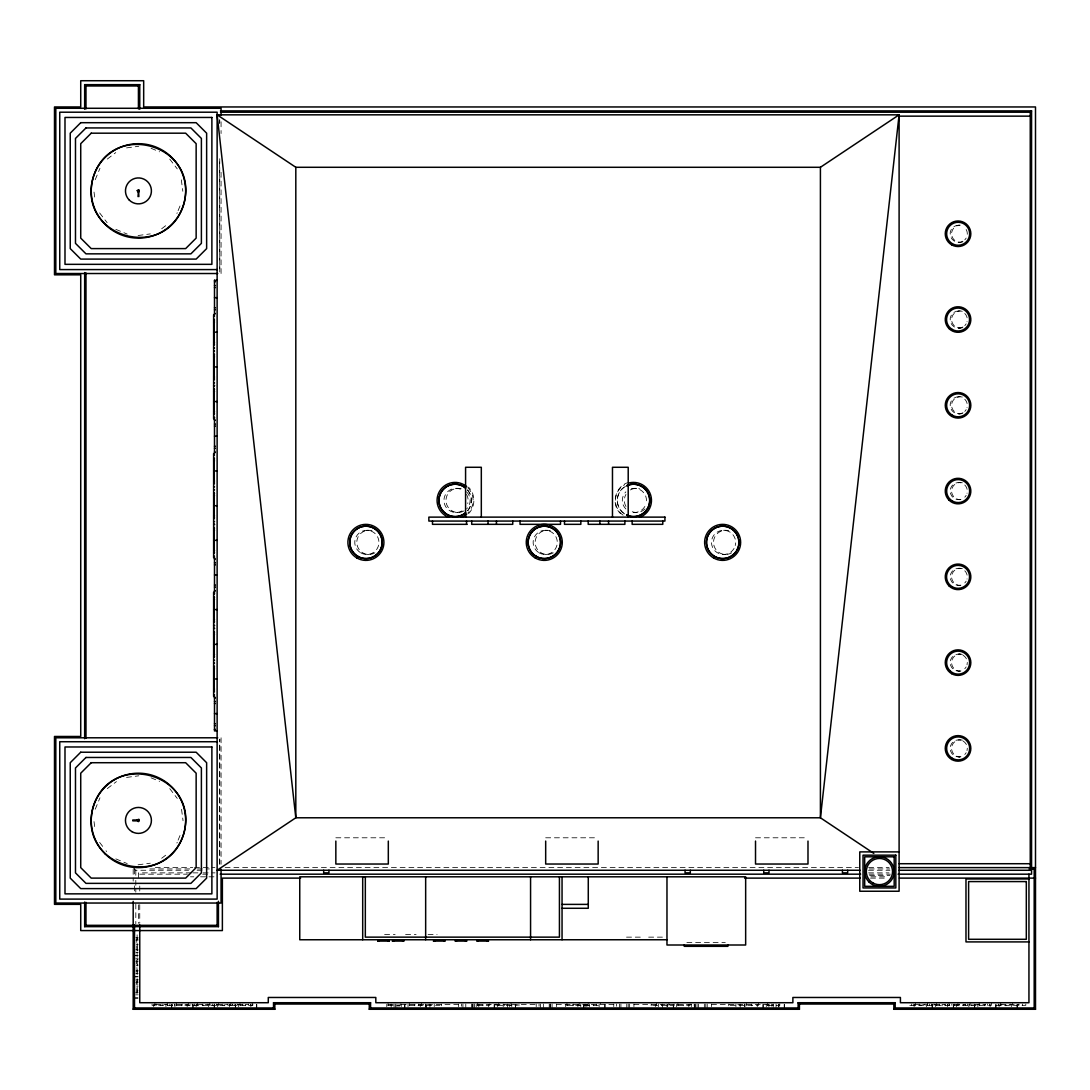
<?xml version="1.0" encoding="UTF-8"?>
<svg xmlns="http://www.w3.org/2000/svg" width="1090" height="1090" viewBox="0 0 1090 1090"><rect width="100%" height="100%" fill="white"/><g stroke="black" fill="none" stroke-linecap="round" stroke-linejoin="round"><path stroke-width="0.75" stroke-dasharray="5 3.75" d="M95.252 179.673L99.967 168.296M176.907 213.504L177.22 212.741M178.079 210.656L181.308 202.876M95.252 809.202L99.967 797.812M176.907 843.02L177.22 842.257M178.079 840.172L181.308 832.392M468.55 513.635C475.662 506.605 475.662 494.22 468.55 487.189M107.297 159.086L115.772 152.586M161.674 228.764L167.778 224.077M107.297 788.601L116.426 781.612M161.674 858.28L167.778 853.593M628.862 482.352C615.414 485.527 610.386 504.166 620.482 513.635M126.563 147.886L138.784 146.278M138.089 235.508L150.311 233.9M126.563 777.415L138.784 775.808M138.062 864.806L150.284 863.198M958.723 225.18L960.154 225.18A8.57 8.57 0 0 0 951.652 234.881A8.57 8.57 0 0 0 962.375 242.048M958.723 242.334L960.154 242.334M958.723 310.963L960.154 310.963M958.723 328.117L960.154 328.117M958.723 396.733L960.154 396.733M958.723 413.887L960.154 413.887M958.723 482.502L960.154 482.502M456.029 488.32L458.045 488.32M634.394 488.32L636.41 488.32M958.723 499.656L960.154 499.656A8.57 8.57 0 0 1 951.652 489.955A8.57 8.57 0 0 1 962.375 482.802M456.029 512.504L458.045 512.504M634.394 512.504L636.41 512.504M366.853 530.285L368.87 530.285M545.218 530.285L547.235 530.285M723.583 530.285L725.599 530.285M366.853 554.469L368.87 554.469M545.218 554.469L547.235 554.469M723.583 554.469L725.599 554.469M958.723 568.271L960.154 568.271M958.723 585.425L960.154 585.425A8.57 8.57 0 0 1 951.652 575.738A8.57 8.57 0 0 1 962.375 568.571M958.723 654.041L960.154 654.041M958.723 671.195L960.154 671.195A8.57 8.57 0 0 1 951.652 661.507A8.57 8.57 0 0 1 962.375 654.341M958.723 756.978L960.154 756.978A8.57 8.57 0 0 1 951.652 747.277A8.57 8.57 0 0 1 962.375 740.11M335.843 837.788L388.312 837.788M545.681 837.788L598.151 837.788M755.52 837.788L807.99 837.788M155.325 867.626L192.78 867.626M194.483 867.626L214.907 867.626M225.126 867.626L858.443 867.626M868.662 867.626L889.086 867.626M149.807 868.934L190.627 868.934M197.426 868.934L209.334 868.934M869.221 868.934L889.631 868.934M133.184 867.626L135.814 870.256L188.584 870.256M197.086 870.256L203.898 870.256M868.498 870.256L889.89 870.256M191.2 872.872L138.43 872.872L138.43 881.279M192.903 872.872L201.405 872.872M203.108 872.872L215.03 872.872M868.567 872.872L889.058 872.872M139.752 874.18L187.357 874.18M202.658 874.18L209.457 874.18M869.125 874.18L890.38 874.18M869.575 875.502L889.985 875.502M190.464 876.81L193.816 876.81M200.546 876.81L207.277 876.81M208.953 876.81L215.684 876.81M870.883 876.81L887.887 876.81M870.488 878.118L887.505 878.118M384.62 934.512L395.111 934.512M405.603 934.512L416.094 934.512M428.084 934.512L437.076 934.512M626.532 937.141L642.283 937.141M648.659 937.141L664.396 937.141M135.814 937.482L138.144 937.482M137.994 938.79L136.686 938.79L137.122 951.039M136.686 939.117L137.994 939.28M135.814 940.111L138.144 940.111M686.877 942.387L725.286 942.387M136.686 944.253L137.994 944.253M137.122 944.853L137.994 944.853M135.814 949.717L138.144 949.717M137.122 950.425L137.994 950.425M135.814 952.347L138.144 952.347M134.07 955.412L137.994 955.412M134.07 955.658L137.994 955.658M135.814 958.723L138.144 958.723M137.122 959.35L137.994 959.35M137.994 960.031L136.686 960.031L137.122 972.28M135.814 961.339L138.144 961.339M137.122 964.923L137.994 964.923M136.686 965.495L137.994 965.495M137.122 970.495L137.994 970.495M135.814 970.958L138.144 970.958M135.814 973.588L138.144 973.588M134.07 976.64L137.994 976.64M134.07 976.899L137.994 976.899M137.122 979.42L137.994 979.42M135.814 979.965L138.144 979.965M137.994 981.273L136.686 981.273L137.122 993.508M135.814 982.581L138.144 982.581M137.122 984.992L137.994 984.992M136.686 986.736L137.994 986.736M137.122 990.565L137.994 990.565M135.814 992.2L138.144 992.2M135.814 992.854L136.686 992.854M135.814 994.829L138.144 994.829M134.07 997.881L137.994 997.881M134.07 998.14L137.994 998.14M154.998 1004.462L167.683 1004.462M176.239 1004.462L187.739 1004.462M196.677 1004.462L207.822 1004.462M216.733 1004.462L227.878 1004.462M237.211 1004.462L248.37 1004.462M388.081 1004.462L393.544 1004.462L393.544 1005.77M401.243 1004.462L458.631 1004.462M477.515 1004.462L536.198 1004.462M556.363 1004.462L613.765 1004.462M633.93 1004.462L691.332 1004.462M711.498 1004.462L773.042 1004.462L773.042 1005.77M913.938 1004.462L925.083 1004.462M933.994 1004.462L945.153 1004.462M954.077 1004.462L965.222 1004.462M974.133 1004.462L985.292 1004.462M1000.388 1004.462L1018.918 1004.462M388.081 1005.334L400.316 1005.334L400.316 1003.154M409.322 1005.334L439.938 1005.334M477.515 1005.334L489.764 1005.334L489.764 1003.154M497.49 1005.334L517.505 1005.334M566.95 1005.334L600.44 1005.334L600.44 1003.154M652.624 1005.334L672.639 1005.334M677.885 1005.334L690.134 1005.334L690.134 1003.154M730.191 1005.334L758.586 1005.334L758.586 1003.154M767.578 1005.334L779.813 1005.334L779.813 1003.154M151.074 148.308L159.617 151.837M115.826 229.363L127.217 234.078M151.074 777.824L159.617 781.367M115.826 858.879L127.217 863.593M169.74 159.113L177.248 168.882M99.626 212.904L107.133 222.687M169.74 788.629L177.248 798.398M99.626 842.42L104.354 848.579M106.03 850.772L106.629 851.549M181.335 179.864L182.834 191.268M181.553 809.352L183.052 820.756M94.026 192.085L95.034 199.715M94.026 821.601L95.034 829.231M1025.799 1004.026L1025.799 1005.334L994.843 1005.334L994.843 1004.026M1022.352 1004.026L1022.352 1005.334M1018.918 1004.026L1018.918 1005.334M1017.256 1004.462L1017.256 1008.4M1017.011 1004.462L1017.011 1008.4M1012.637 1003.154L1012.637 1005.334M1011.329 1004.312L1011.329 1006.642M1010.321 1004.026L1010.321 1005.334M1005.866 1004.462L1005.866 1005.77M1001.724 1004.026L1001.724 1005.334M1000.388 1003.154L1000.388 1005.77M999.08 1004.312L999.08 1006.642M998.276 1004.026L998.276 1005.334M996.028 1004.462L996.028 1008.4M995.77 1004.462L995.77 1008.4M991.396 1003.154L991.396 1005.334L909.469 1005.334L909.469 1004.026M990.088 1004.312L990.088 1006.642M989.747 1004.026L989.747 1005.334M987.513 1004.026L987.513 1005.334M985.292 1004.026L985.292 1005.334M984.624 1004.462L984.624 1005.77M979.706 1004.026L979.706 1005.334M979.161 1003.154L979.161 1005.77M977.839 1004.312L977.839 1006.642M974.787 1004.462L974.787 1008.4M974.528 1004.462L974.528 1008.4M974.133 1004.026L974.133 1005.334M971.912 1004.026L971.912 1005.334M970.154 1003.154L970.154 1005.334M969.678 1004.026L969.678 1005.334M968.847 1004.312L968.847 1006.642M967.443 1004.026L967.443 1005.334M965.222 1004.026L965.222 1005.334M963.383 1004.462L963.383 1005.77M959.65 1004.026L959.65 1005.334M957.919 1003.154L957.919 1005.77M956.611 1004.312L956.611 1006.642M954.077 1004.026L954.077 1005.334M953.546 1004.462L953.546 1008.4M953.287 1004.462L953.287 1008.4M951.843 1004.026L951.843 1005.334M949.608 1004.026L949.608 1005.334M948.913 1003.154L948.913 1005.334M947.605 1004.312L947.605 1006.642M947.374 1004.026L947.374 1005.334M945.153 1004.026L945.153 1005.334M942.142 1004.462L942.142 1005.77M939.58 1004.026L939.58 1005.334M936.678 1003.154L936.678 1005.77M935.37 1004.312L935.37 1006.642M933.994 1004.026L933.994 1005.334M932.304 1004.462L932.304 1008.4M932.045 1004.462L932.045 1008.4M931.773 1004.026L931.773 1005.334M929.538 1004.026L929.538 1005.334M927.672 1003.154L927.672 1005.334M927.318 1004.026L927.318 1005.334M926.364 1004.312L926.364 1006.642M925.083 1004.026L925.083 1005.334M920.9 1004.462L920.9 1005.77M919.51 1004.026L919.51 1005.334M915.437 1003.154L915.437 1005.77M913.938 1004.026L914.128 1006.642M911.703 1004.026L911.703 1005.334M784.446 1004.462L784.446 1008.4M784.187 1004.462L784.187 1008.4M778.982 1004.026L778.982 1007.528M778.505 1004.312L778.505 1006.642M776.053 1004.026L776.053 1007.528M773.178 1004.026L773.178 1007.528M771.747 1004.026L771.747 1006.206M768.9 1004.026L768.9 1006.642M767.578 1003.154L767.578 1005.77M766.27 1004.312L766.27 1006.642M763.204 1004.462L763.204 1008.4M762.946 1004.462L762.946 1008.4M757.264 1004.312L757.264 1006.642M751.8 1004.462L751.8 1005.77M751.637 1004.026L751.637 1005.77M746.337 1003.154L746.337 1005.77M745.029 1004.312L745.029 1006.642M744.484 1004.026L744.484 1006.642M740.192 1004.026L740.192 1007.528M735.913 1004.026L735.913 1006.642M728.76 1004.026L728.76 1005.77M711.498 1004.026L711.498 1006.642M707.206 1004.026L707.206 1007.528M705.775 1004.026L705.775 1007.528M704.344 1004.026L704.344 1007.528M698.486 1004.026L698.486 1007.528M697.041 1004.026L697.041 1007.528M695.611 1004.026L695.611 1007.528M694.752 1004.462L694.752 1008.4M694.494 1004.462L694.494 1008.4M694.194 1004.026L694.194 1006.206M691.332 1004.026L691.332 1006.642M688.812 1004.312L688.812 1006.642M683.348 1004.462L683.348 1005.77M677.885 1003.154L677.885 1005.77M676.577 1004.312L676.577 1006.642M674.07 1004.026L674.07 1005.77M673.511 1004.462L673.511 1008.4M673.266 1004.462L673.266 1008.4M668.892 1003.154L668.892 1005.334M667.571 1004.312L667.571 1006.642M666.917 1004.026L666.917 1006.642M662.638 1004.026L662.638 1007.528M662.107 1004.462L662.107 1005.77M658.346 1004.026L658.346 1006.642M656.643 1003.154L656.643 1005.77M655.335 1004.312L655.335 1006.642M651.193 1004.026L651.193 1005.77M633.93 1004.026L633.93 1006.642M629.652 1004.026L629.652 1007.528M628.221 1004.026L628.221 1007.528M626.777 1004.026L626.777 1007.528M620.919 1004.026L620.919 1007.528M619.488 1004.026L619.488 1007.528M616.627 1004.026L616.627 1006.206M613.765 1004.026L613.765 1006.642M605.059 1004.462L605.059 1008.4M604.8 1004.462L604.8 1008.4M599.119 1004.312L599.119 1006.642M596.503 1004.026L596.503 1005.77M593.655 1004.462L593.655 1005.77M589.349 1004.026L589.349 1006.642M588.191 1003.154L588.191 1005.77M586.883 1004.312L586.883 1006.642M585.071 1004.026L585.071 1007.528M583.818 1004.462L583.818 1008.4M583.572 1004.462L583.572 1008.4M580.779 1004.026L580.779 1006.642M579.199 1003.154L579.199 1005.334M577.877 1004.312L577.877 1006.642M573.626 1004.026L573.626 1005.77M572.413 1004.462L572.413 1005.77M566.95 1003.154L566.95 1005.77M565.642 1004.312L565.642 1006.642M556.363 1004.026L556.363 1006.642M552.085 1004.026L552.085 1007.528M550.654 1004.026L550.654 1007.528M550.123 1004.026L550.123 1007.528M549.21 1004.026L549.21 1007.528M543.351 1004.026L543.351 1007.528M540.49 1004.026L540.49 1007.528M539.059 1004.026L539.059 1006.206M536.198 1004.026L536.198 1006.642M518.935 1004.026L518.935 1005.77M515.625 1004.462L515.625 1008.4M515.366 1004.462L515.366 1008.4M511.782 1004.026L511.782 1006.642M510.992 1003.154L510.992 1005.334M509.684 1004.312L509.684 1006.642M507.504 1004.026L507.504 1007.528M504.22 1004.462L504.22 1005.77M503.212 1004.026L503.212 1006.642M498.757 1003.154L498.757 1005.77M497.449 1004.312L497.449 1006.642M496.059 1004.026L496.059 1005.77M494.383 1004.462L494.383 1008.4M494.124 1004.462L494.124 1008.4M488.443 1004.312L488.443 1006.642M482.979 1004.462L482.979 1005.77M478.796 1004.026L478.796 1006.642M477.515 1003.154L477.515 1005.77M476.207 1004.312L476.207 1006.642M474.518 1004.026L474.518 1007.528M473.087 1004.026L473.087 1007.528M472.556 1004.026L472.556 1007.528M471.643 1004.026L471.643 1007.528M465.784 1004.026L465.784 1007.528M462.923 1004.026L462.923 1007.528M461.492 1004.026L461.492 1006.206M458.631 1004.026L458.631 1006.642M441.368 1004.026L441.368 1005.77M434.229 1004.026L434.229 1006.642M429.937 1004.026L429.937 1007.528M426.19 1004.462L426.19 1008.4M425.931 1004.462L425.931 1008.4M425.645 1004.026L425.645 1006.642M421.558 1003.154L421.558 1005.334M420.25 1004.312L420.25 1006.642M418.492 1004.026L418.492 1005.77M414.786 1004.462L414.786 1005.77M409.322 1003.154L409.322 1005.77M408.014 1004.312L408.014 1006.642M404.949 1004.462L404.949 1008.4M404.69 1004.462L404.69 1008.4M401.243 1004.026L401.243 1006.642M399.008 1004.312L399.008 1006.642M396.951 1004.026L396.951 1007.528M395.52 1004.026L395.52 1007.528M394.076 1004.026L394.076 1007.528M391.147 1004.026L391.147 1007.528M388.081 1003.154L388.081 1005.77M386.773 1004.312L386.773 1006.642M256.818 1004.462L256.818 1008.4M256.559 1004.462L256.559 1008.4M252.826 1004.026L252.826 1005.334L232.756 1005.334L232.756 1004.026M252.199 1003.154L252.199 1005.334M250.877 1004.312L250.877 1006.642M250.591 1004.026L250.591 1005.334M248.37 1004.026L248.37 1005.334M245.414 1004.462L245.414 1005.77M242.797 1004.026L242.797 1005.334M239.95 1003.154L239.95 1005.77M238.642 1004.312L238.642 1006.642M237.211 1004.026L237.211 1005.334M235.576 1004.462L235.576 1008.4M235.331 1004.462L235.331 1008.4M234.99 1004.026L234.99 1005.334M232.347 1004.026L232.347 1005.334L152.069 1005.334L152.069 1004.026M230.957 1003.154L230.957 1005.334M230.113 1004.026L230.113 1005.334M229.636 1004.312L229.636 1006.642M227.878 1004.026L227.878 1005.334M224.172 1004.462L224.172 1005.77M222.305 1004.026L222.305 1005.334M221.066 121.767L221.066 133.566M221.066 172.343L221.066 273.522M221.066 737.794L221.066 864.261M219.744 119.75L219.744 123.129M219.744 158.704L219.744 272.214L219.485 158.813M219.744 864.465L219.744 739.102L219.485 866.005M219.485 119.968L219.485 123.347M218.709 1003.154L218.709 1005.77M217.401 1004.312L217.401 1006.642M216.733 1004.026L216.733 1005.334M214.512 1004.026L214.335 1008.4M214.09 1004.462L214.09 1008.4M212.278 1004.026L212.278 1005.334M210.043 1004.026L210.043 1005.334M209.716 1003.154L209.716 1005.334M208.408 1004.312L208.408 1006.642M207.822 1004.026L207.822 1005.334M202.944 1004.462L202.944 1005.77M202.25 1004.026L202.25 1005.334M197.467 1003.154L197.467 1005.77M196.677 1004.026L196.677 1005.334M196.159 1004.312L196.159 1006.642M194.442 1004.026L194.442 1005.334M193.107 1004.462L193.107 1008.4M192.848 1004.462L192.848 1008.4M192.208 1004.026L192.208 1005.334M189.973 1004.026L189.973 1005.334M188.475 1003.154L188.475 1005.334M187.739 1004.026L187.739 1005.334M187.167 1004.312L187.167 1006.642M182.166 1004.026L182.166 1005.334M181.703 1004.462L181.703 1005.77M176.594 1004.026L176.594 1005.334M176.239 1003.154L176.239 1005.77M174.918 1004.312L174.918 1006.642M174.373 1004.026L174.373 1005.334M172.138 1004.026L172.138 1005.334M171.866 1004.462L171.866 1008.4M171.607 1004.462L171.607 1008.4M169.904 1004.026L169.904 1005.334M167.683 1004.026L167.683 1005.334M167.233 1003.154L167.233 1005.334M165.925 1004.312L165.925 1006.642M162.11 1004.026L162.11 1005.334M160.462 1004.462L160.462 1005.77M156.538 1004.026L156.538 1005.334M154.998 1003.154L154.998 1005.77M154.303 1004.026L154.303 1005.334M153.69 1004.312L153.69 1006.642M139.752 886.02L139.752 892.792M139.752 904.632L139.752 923.23M138.43 904.823L138.43 923.312M137.122 934.825L137.122 995.034M135.814 870.256L135.814 878.676M135.814 880.352L135.814 892.138M135.814 903.923L135.814 924.143M134.506 868.934L134.506 875.72M134.506 885.898L134.506 892.669M133.184 869.316L133.184 881.115M466.506 494.369A12.085 12.085 0 0 1 467.719 503.539M462.078 510.883A12.085 12.085 0 0 1 443.943 500.419A12.085 12.085 0 0 1 462.078 489.941M466.602 491.863A12.085 12.085 0 0 1 466.602 508.962M464.095 510.883A12.085 12.085 0 0 1 446.069 501.986A12.085 12.085 0 0 1 461.179 488.742M467.814 487.68A18.012 18.012 0 0 1 467.814 513.158M467.624 489.982A16.227 16.214 0 0 1 466.67 511.891M467.487 489.996A16.2 16.2 0 0 1 466.534 511.878M644.871 506.469A12.085 12.085 0 0 1 631.274 512.096M625.851 508.962A12.085 12.085 0 0 1 625.851 491.863M631.274 488.742A12.085 12.085 0 0 1 646.07 503.539M623.126 515.175A18.012 18.012 0 0 1 624.447 484.818M644.967 508.962A12.085 12.085 0 0 1 630.374 510.883M625.946 506.469A12.085 12.085 0 0 1 625.946 494.369M630.374 489.941A12.085 12.085 0 0 1 639.544 488.742M374.906 552.848A12.085 12.085 0 0 1 356.88 543.965A12.085 12.085 0 0 1 371.99 530.707M553.27 552.848A12.085 12.085 0 0 1 535.245 543.965A12.085 12.085 0 0 1 550.355 530.707M734.047 548.433A12.085 12.085 0 0 1 713.678 549.306A12.085 12.085 0 0 1 721.485 530.476A12.085 12.085 0 0 1 735.26 545.518M731.635 552.848A12.085 12.085 0 0 1 713.609 543.965A12.085 12.085 0 0 1 728.72 530.707M966.149 323.825A8.57 8.57 0 0 1 964.786 325.597M963.001 326.959A8.57 8.57 0 0 1 950.221 320.651A8.57 8.57 0 0 1 960.944 311.25M964.786 313.47A8.57 8.57 0 0 1 967.007 321.754M962.375 327.817A8.57 8.57 0 0 1 951.584 319.534A8.57 8.57 0 0 1 962.375 311.25M966.149 229.472A8.57 8.57 0 0 1 967.007 235.985M966.149 238.056A8.57 8.57 0 0 1 964.786 239.827M963.001 241.19A8.57 8.57 0 0 1 950.221 234.881A8.57 8.57 0 0 1 960.944 225.48M966.149 409.595A8.57 8.57 0 0 1 964.786 411.366M963.001 412.729A8.57 8.57 0 0 1 950.221 406.42A8.57 8.57 0 0 1 960.944 397.032M964.786 399.24A8.57 8.57 0 0 1 967.007 407.524M962.375 413.587A8.57 8.57 0 0 1 951.584 405.303A8.57 8.57 0 0 1 962.375 397.032M966.149 495.364A8.57 8.57 0 0 1 964.786 497.149M960.944 499.356A8.57 8.57 0 0 1 950.153 491.086A8.57 8.57 0 0 1 960.944 482.802M964.786 485.009A8.57 8.57 0 0 1 967.007 493.307M966.149 581.147A8.57 8.57 0 0 1 964.786 582.918M960.944 585.126A8.57 8.57 0 0 1 950.153 576.855A8.57 8.57 0 0 1 960.944 568.571M964.786 570.792A8.57 8.57 0 0 1 967.007 579.076M966.149 666.917A8.57 8.57 0 0 1 964.786 668.688M960.944 670.909A8.57 8.57 0 0 1 950.153 662.625A8.57 8.57 0 0 1 960.944 654.341M963.001 655.199A8.57 8.57 0 0 1 967.007 664.846M963.001 740.968A8.57 8.57 0 0 1 967.007 750.615M966.149 752.686A8.57 8.57 0 0 1 964.786 754.457M960.944 756.678A8.57 8.57 0 0 1 950.153 748.394A8.57 8.57 0 0 1 960.944 740.11M625.469 486.372A16.227 16.214 0 0 0 625.469 514.466A16.2 16.2 0 0 1 625.347 486.385M360.804 552.848A12.085 12.085 0 0 0 378.939 542.384A12.085 12.085 0 0 0 360.804 531.92A12.085 12.085 0 0 0 360.804 552.848M539.169 552.848A12.085 12.085 0 0 0 557.303 542.384A12.085 12.085 0 0 0 539.169 531.92A12.085 12.085 0 0 0 539.169 552.848"/><path stroke-width="1.5" d="M84.666 109.259L84.666 84.666L85.974 85.974L138.43 85.974L139.752 84.666L139.752 109.259M84.666 902.057L84.666 926.65L85.974 925.328L217.128 925.328L218.436 926.65L218.436 901.267M133.184 901.348L133.184 1009.272L134.506 1007.964L273.522 1007.964L274.83 1009.272L274.83 1004.026L273.522 1002.718L273.522 1007.964M220.534 112.202L1030.254 112.202L1031.562 110.894L1031.562 874.18L898.024 874.18M369.265 1004.026L370.573 1002.718L370.573 1007.964L369.265 1009.272L369.265 1004.026L274.83 1004.026M893.855 1004.026L895.176 1002.718L895.176 1007.964L893.855 1009.272L893.855 1004.026L799.433 1004.026L798.125 1002.718L798.125 1007.964L799.433 1009.272L799.433 1004.026M893.855 1009.272L1035.5 1009.272L1034.192 1007.964L1034.192 868.934L1035.5 867.626L899.1 867.626M859.983 870.256L217.128 870.256L295.812 817.786L217.128 114.832L295.812 167.288L820.416 167.288L899.1 114.832L899.1 891.239L859.765 891.239L859.765 851.889L899.1 851.889M84.666 84.666L139.752 84.666M220.521 110.894L1031.562 110.894M217.128 114.832L899.1 114.832L820.416 817.786L873.812 853.388M899.1 116.153L1030.254 116.153M217.128 269.584L59.746 269.584L59.746 112.202L217.128 112.202L217.128 899.1L59.746 899.1L59.746 741.731L217.128 741.731M217.714 273.522L55.808 273.522L55.808 108.278L221.066 108.278L221.066 115.022M214.498 280.362L217.128 280.362M214.498 281.792L215.37 281.724M214.498 285.553L215.37 285.553M214.498 287.569L215.37 287.569M214.498 297.665L217.128 297.665M214.498 307.762L215.37 307.762M214.498 309.778L215.37 309.778M214.498 313.538L215.37 313.607M213.626 316.304L214.498 316.304M213.626 320.051L214.498 320.051M213.626 322.068L214.498 322.068M213.626 332.164L217.128 332.164M213.626 342.274L214.498 342.274M213.626 344.29L214.498 344.29M213.626 348.119L214.498 348.037M213.626 350.994L214.498 351.062M213.626 354.822L214.498 354.822M213.626 356.839L214.498 356.839M213.626 366.935L217.128 366.935M213.626 377.031L214.498 377.031M213.626 379.048L214.498 379.048M213.626 382.808L214.498 382.876M213.626 385.615L214.498 385.615M213.626 385.697L214.498 385.697M213.626 389.443L214.498 389.443M213.626 391.46L214.498 391.46M213.626 401.556L217.128 401.556M213.626 411.666L214.498 411.666M213.626 413.682L214.498 413.682M214.498 420.318L215.37 420.236M214.498 424.065L215.37 424.065M214.498 426.081L215.37 426.081M214.498 436.191L217.128 436.191M214.498 446.287L215.37 446.287M214.498 448.303L215.37 448.303M214.498 452.05L215.37 452.132M213.626 455.089L214.498 455.007M213.626 458.836L214.498 458.836M213.626 460.852L214.498 460.852M213.626 470.948L217.128 470.948M213.626 481.044L214.498 481.044M213.626 483.061L214.498 483.061M213.626 486.903L214.498 486.821M213.626 489.778L214.498 489.846M213.626 493.606L214.498 493.606M213.626 495.623L214.498 495.623M213.626 505.719L217.128 505.719M213.626 515.815L214.498 515.815M213.626 517.832L214.498 517.832M213.626 521.592L214.498 521.592M467.119 524.331L432.485 524.331L432.485 521.061M213.626 528.228L214.498 528.228M213.626 530.244L214.498 530.244M213.626 540.34L217.128 540.34M213.626 550.436L214.498 550.436M213.626 552.453L214.498 552.453M213.626 556.281L214.498 556.213M214.498 559.102L215.37 559.02M214.498 562.849L215.37 562.849M214.498 564.865L215.37 564.865M214.498 574.961L217.128 574.961M214.498 585.058L215.37 585.058M214.498 587.088L215.37 587.088M214.498 590.916L215.37 590.835M213.626 597.47L214.498 597.47M213.626 599.486L214.498 599.486M213.626 609.582L217.128 609.582M213.626 619.692L214.498 619.692M213.626 621.709L214.498 621.709M213.626 625.456L214.498 625.456M213.626 625.537L214.498 625.537M213.626 632.241L214.498 632.241M213.626 634.257L214.498 634.257M213.626 644.354L217.128 644.354M213.626 654.45L214.498 654.45M213.626 656.466L214.498 656.466M213.626 660.227L214.498 660.295M213.626 663.115L214.498 663.115M213.626 666.862L214.498 666.862M213.626 668.879L214.498 668.879M213.626 678.975L217.128 678.975M213.626 689.084L214.498 689.084M213.626 691.101L214.498 691.101M213.626 694.848L214.498 694.93M214.498 697.654L215.37 697.654M214.498 697.736L215.37 697.736M214.498 701.483L215.37 701.483M214.498 703.5L215.37 703.5M214.498 713.609L217.128 713.609M214.498 723.706L215.37 723.706M214.498 725.722L215.37 725.722M214.498 729.469L215.37 729.469M214.498 729.551L215.37 729.551M217.128 730.913L214.498 730.913L214.498 696.142M217.687 737.794L55.808 737.794L55.808 903.038L221.066 903.038L221.066 869.316M132.748 819.98L137.994 819.98L137.994 820.852L132.748 820.852M899.1 863.716L1030.254 863.716M1029.083 868.934L1034.192 868.934M899.1 870.256L1030.254 870.256L1030.254 112.202M220.139 874.18L860.623 874.18M300.622 878.118L222.374 878.118L222.374 930.574L80.728 930.574L80.728 904.346L54.5 904.346L54.5 736.472L80.728 736.472L80.728 274.83L54.5 274.83L54.5 106.956L80.728 106.956L80.728 80.728L143.676 80.728L143.676 106.956L1035.5 106.956L1035.5 1009.272M744.606 878.118L860.283 878.118M899.413 878.118L1035.5 878.118M1028.946 878.962L965.985 878.962L965.985 941.91L1028.946 941.91M562.045 904.387L588.273 904.387M562.045 908.283L588.273 908.283L588.273 876.81M84.666 926.65L218.436 926.65M666.971 939.757L299.75 939.757L299.75 876.81L745.655 876.81L745.655 945.003L666.971 945.003L666.971 876.81M377.658 941.079L389.43 941.079M392.223 941.079L403.995 941.079M433.357 941.079L445.129 941.079M455.089 941.079L466.861 941.079M476.82 941.079L488.593 941.079M273.522 1002.718L370.573 1002.718M798.125 1002.718L895.176 1002.718M370.573 1007.964L798.125 1007.964M895.176 1007.964L1034.192 1007.964M133.184 1009.272L274.83 1009.272M369.265 1009.272L799.433 1009.272M1028.946 874.18L1028.946 1002.718L900.422 1002.718L900.422 997.473L792.88 997.473L792.88 1002.718L375.818 1002.718L375.818 997.473L268.276 997.473L268.276 1002.718L139.752 1002.718L139.752 924.92M847.679 870.256L847.679 872.872L842.434 872.872L842.434 870.256M820.416 167.288L820.416 817.786L295.812 817.786L295.812 167.288M807.99 841.071L807.99 864.029L755.52 864.029L755.52 841.071M768.995 870.256L768.995 872.872L763.749 872.872L763.749 870.256M727.916 945.003L727.916 946.324L684.248 946.324L684.248 945.003M690.311 870.256L690.311 872.872L685.065 872.872L685.065 870.256M662.788 521.061L662.788 524.331L632.145 524.331L632.145 521.061M628.208 517.123L628.208 467.283L612.471 467.283L612.471 517.123M624.883 521.061L624.883 524.331L588.191 524.331L588.191 521.061M608.561 521.061L608.561 524.331M599.868 521.061L599.868 524.331M598.151 841.071L598.151 864.029L545.681 864.029L545.681 841.071M580.834 521.061L580.834 524.331L564.497 524.331L564.497 521.061M562.045 876.81L562.045 939.757M560.505 521.061L560.505 524.331L520.039 524.331L520.039 521.061M559.429 876.81L559.429 937.141L365.327 937.141L365.327 876.81M530.571 876.81L530.571 939.757M512.75 521.061L512.75 524.331L471.711 524.331L471.711 521.061M496.441 521.061L496.441 524.331M488.048 521.061L488.048 524.331M488.061 939.757L488.061 941.079M487.189 939.975L487.189 941.079M481.317 517.123L481.317 467.283L465.58 467.283L465.58 517.123M478.224 939.975L478.224 941.079M477.352 939.757L477.352 941.079M466.547 521.061L466.547 524.331M466.329 939.757L466.329 941.079M465.457 939.975L465.457 941.079M456.506 939.975L456.506 941.079M455.62 939.757L455.62 941.079M444.597 939.757L444.597 941.079M443.725 939.975L443.725 941.079M434.774 939.975L434.774 941.079M433.902 939.757L433.902 941.079M425.659 876.81L425.659 939.757M403.45 939.757L403.45 941.079M402.578 939.975L402.578 941.079M393.626 939.975L393.626 941.079M392.754 939.757L392.754 941.079M388.885 939.757L388.885 941.079M388.312 841.071L388.312 864.029L335.843 864.029L335.843 841.071M388.013 939.975L388.013 941.079M379.061 939.975L379.061 941.079M378.189 939.757L378.189 941.079M362.697 876.81L362.697 939.757M328.935 870.256L328.935 872.872L323.689 872.872L323.689 870.256M217.128 902.384L217.128 925.328M214.498 280.212L214.498 315.119M214.498 418.724L214.498 453.644M214.498 557.508L214.498 592.415M214.062 319.193L214.062 345.149M214.062 353.95L214.062 379.919M214.062 388.571L214.062 414.541M214.062 457.964L214.062 483.933M214.062 492.735L214.062 518.704M214.062 527.356L214.062 553.325M214.062 596.611L214.062 622.567M214.062 631.369L214.062 657.338M214.062 665.99L214.062 691.959M213.626 314.71L213.626 419.01M213.626 453.494L213.626 557.794M213.626 592.129L213.626 696.428M138.88 196.582L138.553 190.478L137.994 196.582M138.43 85.974L138.43 108.932M134.506 924.892L134.506 1007.964M85.974 85.974L85.974 108.932M85.974 272.977L85.974 738.325M85.974 902.384L85.974 925.328M84.666 272.595L84.666 738.707M465.621 512.845A16.227 16.214 0 0 1 443.398 511.537A16.227 16.214 0 0 1 443.398 489.287A16.227 16.214 0 0 1 465.621 487.993M465.498 512.831A16.2 16.2 0 0 1 443.303 511.523A16.2 16.2 0 0 1 443.303 489.301A16.2 16.2 0 0 1 465.498 488.007M466.656 514.207A18.012 18.012 0 0 1 461.233 517.341M448.93 517.341A18.012 18.012 0 0 1 439.488 491.413A18.012 18.012 0 0 1 466.656 486.617M626.6 485.731A16.2 16.2 0 0 1 649.654 500.419A16.2 16.2 0 0 1 626.6 515.093M626.709 485.718A16.227 16.214 0 0 1 649.79 500.419A16.227 16.214 0 0 1 626.709 515.107M628.794 483.02A18.012 18.012 0 0 1 650.635 495.01A18.012 18.012 0 0 1 639.598 517.341M738.72 539.564A16.227 16.214 0 0 1 738.72 545.204M738.421 546.581A16.227 16.214 0 0 1 736.799 550.491M736.036 551.69A16.227 16.214 0 0 1 715.054 556.649A16.227 16.214 0 0 1 707.669 536.403A16.227 16.214 0 0 1 726.948 526.715M728.284 527.138A16.227 16.214 0 0 1 738.421 538.174M92.827 178.678C77.567 238.424 167.383 262.486 184.047 203.122C199.293 143.362 109.49 119.301 92.827 178.678M137.258 190.587C138.757 195.219 140.869 187.303 137.258 190.587M92.827 808.194C77.567 867.953 167.383 892.015 184.047 832.637C199.293 772.878 109.49 748.816 92.827 808.194M137.258 820.102C138.757 824.749 140.869 816.819 137.258 820.102M138.008 820.307L138.852 820.525L138.008 820.307M80.728 122.693L70.237 133.184L70.237 248.602L80.728 259.093L196.146 259.093L206.637 248.602L206.637 133.184L196.146 122.693L80.728 122.693M85.974 127.939L75.483 138.43L75.483 243.356L85.974 253.847L190.9 253.847L201.391 243.356L201.391 138.43L190.9 127.939L85.974 127.939M91.219 133.184L80.728 143.676L80.728 238.111L91.219 248.602L185.654 248.602L196.146 238.111L196.146 143.676L185.654 133.184L91.219 133.184M80.728 752.223L70.237 762.714L70.237 878.118L80.728 888.609L196.146 888.609L206.637 878.118L206.637 762.714L196.146 752.223L80.728 752.223M85.974 757.468L75.483 767.96L75.483 872.872L85.974 883.363L190.9 883.363L201.391 872.872L201.391 767.96L190.9 757.468L85.974 757.468M91.219 762.714L80.728 773.205L80.728 867.626L91.219 878.118L185.654 878.118L196.146 867.626L196.146 773.205L185.654 762.714L91.219 762.714M211.882 117.448L64.991 117.448L64.991 264.339L211.882 264.339L211.882 117.448M214.498 417.429L213.626 417.429L214.498 417.511M664.927 517.123L428.861 517.123L428.861 521.061L664.927 521.061L664.927 517.123M214.498 524.399L213.626 524.399L214.498 524.467M214.498 593.641L213.626 593.641L214.498 593.723M214.498 628.412L213.626 628.412L214.498 628.48M211.882 746.977L64.991 746.977L64.991 893.855L211.882 893.855L211.882 746.977M895.83 855.173L863.035 855.173L863.035 887.955L895.83 887.955L895.83 855.173M894.182 856.808L864.683 856.808L864.683 886.32L894.182 886.32L894.182 856.808M1026.317 881.578L968.615 881.578L968.615 939.294L1026.317 939.294L1026.317 881.578M357.915 556.418A16.227 16.214 0 0 0 382.249 542.384A16.227 16.214 0 0 0 357.915 528.337A16.227 16.214 0 0 0 357.915 556.418M357.806 556.418A16.2 16.2 0 0 0 382.113 542.384A16.2 16.2 0 0 0 357.806 528.35A16.2 16.2 0 0 0 357.806 556.418M356.893 557.971A18.012 18.012 0 0 0 383.912 542.384A18.012 18.012 0 0 0 356.893 526.783A18.012 18.012 0 0 0 356.893 557.971M536.28 556.418A16.227 16.214 0 0 0 560.601 542.384A16.227 16.214 0 0 0 536.28 528.337A16.227 16.214 0 0 0 536.28 556.418M536.171 556.418A16.2 16.2 0 0 0 560.478 542.384A16.2 16.2 0 0 0 536.171 528.35A16.2 16.2 0 0 0 536.171 556.418M535.258 557.971A18.012 18.012 0 0 0 562.277 542.384A18.012 18.012 0 0 0 535.258 526.783A18.012 18.012 0 0 0 535.258 557.971M714.522 556.418A16.2 16.2 0 0 0 738.843 542.384A16.2 16.2 0 0 0 714.522 528.35A16.2 16.2 0 0 0 714.522 556.418M713.623 557.971A18.012 18.012 0 0 0 740.641 542.384A18.012 18.012 0 0 0 713.623 526.783A18.012 18.012 0 0 0 713.623 557.971M952.306 329.48A11.499 11.486 0 0 0 969.541 319.534A11.499 11.486 0 0 0 952.306 309.587A11.499 11.486 0 0 0 952.306 329.48M949.009 328.567A12.78 12.767 0 0 0 970.386 322.844A12.78 12.767 0 0 0 954.745 307.203A12.78 12.767 0 0 0 949.009 328.567M952.388 243.724A11.499 11.499 0 0 0 969.637 233.764A11.499 11.499 0 0 0 952.388 223.804A11.499 11.499 0 0 0 952.388 243.724M951.665 244.828A12.78 12.767 0 0 0 970.822 233.764A12.78 12.767 0 0 0 951.665 222.701A12.78 12.767 0 0 0 951.665 244.828M952.388 415.263A11.499 11.499 0 0 0 969.637 405.303A11.499 11.499 0 0 0 952.388 395.343A11.499 11.499 0 0 0 952.388 415.263M951.665 416.366A12.78 12.767 0 0 0 970.822 405.303A12.78 12.767 0 0 0 951.665 394.253A12.78 12.767 0 0 0 951.665 416.366M952.388 501.032A11.499 11.499 0 0 0 969.637 491.086A11.499 11.499 0 0 0 952.388 481.126A11.499 11.499 0 0 0 952.388 501.032M949.009 500.106A12.78 12.767 0 0 0 970.386 494.383A12.78 12.767 0 0 0 954.745 478.742A12.78 12.767 0 0 0 949.009 500.106M952.306 586.802A11.499 11.486 0 0 0 969.541 576.855A11.499 11.486 0 0 0 952.306 566.895A11.499 11.486 0 0 0 952.306 586.802M949.009 585.875A12.78 12.767 0 0 0 970.386 580.166A12.78 12.767 0 0 0 954.745 564.511A12.78 12.767 0 0 0 949.009 585.875M949.99 670.759A11.499 11.499 0 0 0 969.242 665.609A11.499 11.499 0 0 0 955.153 651.52A11.499 11.499 0 0 0 949.99 670.759M951.665 673.688A12.78 12.767 0 0 0 970.822 662.625A12.78 12.767 0 0 0 951.665 651.561A12.78 12.767 0 0 0 951.665 673.688M952.388 758.354A11.499 11.499 0 0 0 969.637 748.394A11.499 11.499 0 0 0 952.388 738.434A11.499 11.499 0 0 0 952.388 758.354M951.665 759.457A12.78 12.767 0 0 0 970.822 748.394A12.78 12.767 0 0 0 951.665 737.331A12.78 12.767 0 0 0 951.665 759.457M869.002 882.001A14.756 14.756 0 0 0 893.677 875.379A14.756 14.756 0 0 0 875.611 857.312A14.756 14.756 0 0 0 869.002 882.001M872.872 882.927A13.121 13.121 0 0 0 892.547 871.564A13.121 13.121 0 0 0 872.872 860.201A13.121 13.121 0 0 0 872.872 882.927M105.049 224.281A47.211 47.211 0 0 0 184.047 203.122A47.211 47.211 0 0 0 126.222 145.297A47.211 47.211 0 0 0 105.049 224.281M129.26 200.07A12.985 12.985 0 0 0 150.979 194.252A12.985 12.985 0 0 0 135.078 178.365A12.985 12.985 0 0 0 129.26 200.07M105.049 853.797A47.211 47.211 0 0 0 184.047 832.637A47.211 47.211 0 0 0 126.222 774.813A47.211 47.211 0 0 0 105.049 853.797M131.945 831.656A12.985 12.985 0 0 0 151.415 820.416A12.985 12.985 0 0 0 131.945 809.175A12.985 12.985 0 0 0 131.945 831.656"/></g></svg>
